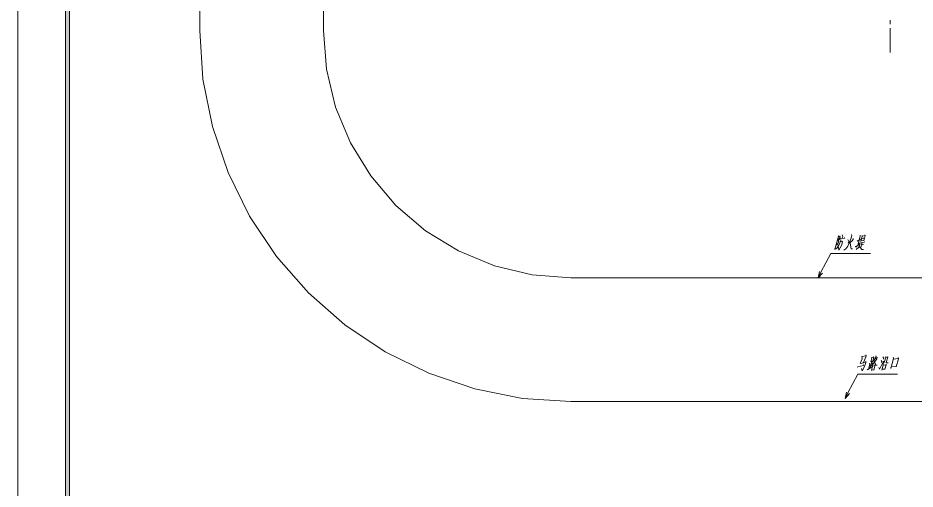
# Model space of a CAD drawing. Header units: millimetres. Extents: x 117 to 78452272, y 10 to 169749766.
# Drawn here: x 78380975 to 78402744, y 169659909 to 169671341 of the extents above; entities that cross this region are included whole.
import ezdxf

# ---------------------------------------------------------------- set-up
doc = ezdxf.new("R2010")
doc.units = ezdxf.units.MM

msp = doc.modelspace()

# ---------------------------------------------------------------- hatches: boundary and pattern name
h = msp.add_hatch(color=0)
h.dxf.hatch_style = 2
h.paths.add_polyline_path([(78382125.616, 169746470.354), (78382225.589, 169746370.381), (78382225.589, 169649727.656), (78382125.616, 169649627.683)])

# ---------------------------------------------------------------- linework, layer by layer
at = {"color": 0, "lineweight": 0}
for points in [[(78380975.066, 169648477.564), (78452272.087, 169648477.564), (78452272.087, 169749421.277), (78380975.066, 169749421.277)], [(78382125.616, 169746470.354), (78382225.589, 169746370.381), (78382225.589, 169649727.656), (78382125.616, 169649627.683)]]:
    msp.add_lwpolyline(points, close=True, dxfattribs=at)
for points in [[(78385388.092, 169671034.371), (78385388.092, 169725547.156)], [(78388388.571, 169671034.371), (78388388.571, 169725547.156)], [(78402142.164, 169671291.198), (78402142.164, 169671191.225)], [(78385388.092, 169671034.371), (78385465.226, 169669859.259), (78385694.906, 169668704.4), (78386073.251, 169667589.616), (78386594.23, 169666533.438), (78387248.363, 169665554.393), (78388024.876, 169664668.858), (78388909.981, 169663892.775), (78389889.025, 169663238.212), (78390945.204, 169662717.663), (78392060.419, 169662338.887), (78393215.277, 169662109.208), (78394389.959, 169662032.505)], [(78388388.571, 169671034.371), (78388462.689, 169670095.402), (78388682.456, 169669179.702), (78389042.704, 169668309.68), (78389534.811, 169667506.88), (78390146.714, 169666790.695), (78390862.468, 169666179.223), (78391665.698, 169665687.116), (78392535.721, 169665326.869), (78393451.42, 169665107.101), (78394389.959, 169665032.983)], [(78402142.164, 169671091.252), (78402142.164, 169670500.033)], [(78400882.592, 169666049.948), (78400794.685, 169665722.451), (78400791.669, 169665740.98)], [(78400919.22, 169666034.004), (78400920.944, 169666056.412), (78400922.667, 169666024.524), (78400876.99, 169665952.13), (78400890.78, 169665920.673), (78400878.283, 169665873.703), (78400854.152, 169665829.319), (78400848.981, 169665886.2)], [(78400919.22, 169666034.004), (78400873.543, 169666024.524)], [(78400882.592, 169666049.948), (78400876.559, 169666065.461)], [(78400908.447, 169665955.577), (78400906.293, 169665977.554), (78401038.153, 169665996.515), (78401032.982, 169666015.475)], [(78400945.937, 169665942.65), (78400942.49, 169665968.074)], [(78400990.752, 169666034.004), (78400972.223, 169666002.547)], [(78400990.752, 169666034.004), (78400974.809, 169666081.405)], [(78401207.073, 169666052.965), (78401170.014, 169665930.153), (78401116.58, 169665807.342), (78401064.008, 169665740.98), (78401018.762, 169665709.524)], [(78401132.955, 169665914.64), (78401114.426, 169665968.074)], [(78401207.073, 169666052.965), (78401198.886, 169666084.422)], [(78401239.823, 169665961.61), (78401239.823, 169665993.067)], [(78401346.69, 169665917.657), (78401341.519, 169665936.617), (78401415.206, 169665958.594), (78401410.035, 169665977.554)], [(78401413.913, 169666052.965), (78401352.292, 169665823.286)], [(78401413.913, 169666052.965), (78401408.742, 169666071.925)], [(78401531.985, 169666059.428), (78401528.107, 169666074.941), (78401534.139, 169666059.428), (78401500.528, 169665933.17), (78401503.975, 169665946.097), (78401425.979, 169665930.153)], [(78401461.745, 169666040.468), (78401427.703, 169665914.64), (78401427.703, 169665930.153)], [(78401506.13, 169665993.067), (78401446.232, 169665983.587)], [(78401461.745, 169666040.468), (78401456.574, 169666059.428)], [(78401531.985, 169666059.428), (78401462.176, 169666043.484)], [(78401506.13, 169665993.067), (78401502.251, 169666009.011)], [(78400945.937, 169665942.65), (78400903.276, 169665845.263), (78400850.704, 169665763.388), (78400812.784, 169665728.484)], [(78400927.838, 169665905.16), (78400981.272, 169665914.64), (78400976.532, 169665927.137), (78400985.151, 169665905.16), (78400954.986, 169665816.822), (78400897.674, 169665709.524), (78400887.763, 169665778.901)], [(78401132.955, 169665914.64), (78401119.597, 169665879.736)], [(78401163.119, 169665920.673), (78401191.129, 169665734.948), (78401228.188, 169665734.948)], [(78401239.823, 169665961.61), (78401207.073, 169665923.689), (78401170.014, 169665892.232)], [(78401306.184, 169665782.349), (78401297.135, 169665800.878)], [(78401306.184, 169665782.349), (78401385.042, 169665854.743)], [(78401405.295, 169665838.799), (78401377.285, 169665778.901), (78401318.25, 169665719.004)], [(78401390.213, 169665804.325), (78401450.11, 169665722.451), (78401488.893, 169665722.451)], [(78401395.815, 169665864.223), (78401391.075, 169665876.719), (78401517.765, 169665898.696), (78401510.008, 169665908.176)], [(78401405.295, 169665838.799), (78401402.279, 169665857.759)], [(78401450.11, 169665867.239), (78401425.979, 169665769.421)], [(78401435.89, 169665829.319), (78401486.308, 169665841.815), (78401485.446, 169665854.743)], [(78401450.11, 169665867.239), (78401444.94, 169665879.736)], [(78400459, 169665170.877), (78400702.9, 169665628.511)], [(78400702.9, 169665628.511), (78401659.105, 169665628.511)], [(78400388.761, 169665038.585), (78400423.665, 169665189.837)], [(78400388.761, 169665038.585), (78400459, 169665170.877)], [(78400494.766, 169665151.916), (78400388.761, 169665038.585)], [(78394389.959, 169665032.983), (78409893.939, 169665032.983)], [(78401453.558, 169663109.367), (78401448.387, 169663128.328), (78401556.978, 169663143.841), (78401552.669, 169663166.248), (78401559.133, 169663137.808), (78401493.633, 169662977.076)], [(78401796.568, 169663121.864), (78401794.414, 169663143.841)], [(78401344.536, 169662879.257), (78401496.65, 169662904.682), (78401492.34, 169662926.658)], [(78401461.745, 169663071.447), (78401414.775, 169662958.115), (78401550.945, 169662977.076), (78401550.945, 169663014.996), (78401552.238, 169662974.059), (78401512.163, 169662869.777), (78401461.745, 169662781.87), (78401442.785, 169662832.287)], [(78401461.745, 169663071.447), (78401460.884, 169663099.887)], [(78401644.023, 169662942.171), (78401610.412, 169662816.344)], [(78401644.023, 169662942.171), (78401638.852, 169662961.132)], [(78401691.855, 169663005.516), (78401650.056, 169662841.768)], [(78401819.838, 169663077.91), (78401823.285, 169663106.351), (78401817.252, 169663068.43), (78401746.151, 169662964.579), (78401663.846, 169662885.721)], [(78401691.855, 169663090.407), (78401666.862, 169662996.036), (78401667.293, 169663005.516)], [(78401741.411, 169663106.351), (78401737.963, 169663125.311), (78401743.134, 169663106.351), (78401718.141, 169663011.549), (78401719.865, 169663018.013), (78401670.74, 169663011.549)], [(78401678.497, 169662948.635), (78401709.092, 169662955.099), (78401705.214, 169662964.579)], [(78401713.401, 169662895.201), (78401767.266, 169662904.682), (78401768.128, 169662923.642), (78401767.266, 169662898.218), (78401739.687, 169662794.367), (78401742.273, 169662803.847), (78401687.115, 169662797.383)], [(78401691.855, 169663090.407), (78401687.546, 169663112.384)], [(78401741.411, 169663106.351), (78401691.424, 169663096.871)], [(78401796.568, 169663121.864), (78401712.97, 169662992.589)], [(78401787.95, 169662914.162), (78401748.736, 169663027.493)], [(78401819.838, 169663077.91), (78401761.233, 169663058.95)], [(78401867.239, 169662857.281), (78401878.442, 169662816.344), (78401976.692, 169663014.996)], [(78401935.324, 169663005.516), (78401920.672, 169663027.493)], [(78401935.324, 169663005.516), (78401931.876, 169662977.076)], [(78401967.211, 169662917.178), (78401934.031, 169662794.367)], [(78401965.057, 169662917.178), (78402041.76, 169662920.195), (78402040.467, 169662939.155), (78402040.467, 169662923.642), (78402012.458, 169662819.36), (78401942.218, 169662816.344)], [(78402037.451, 169663118.848), (78402019.783, 169663052.486), (78401999.53, 169663008.533), (78401984.017, 169662980.092), (78401953.422, 169662942.171)], [(78401983.155, 169663083.943), (78401961.61, 169663118.848)], [(78401967.211, 169662917.178), (78401965.919, 169662936.139)], [(78401983.155, 169663083.943), (78401981.432, 169663061.966)], [(78402030.556, 169663099.887), (78402077.095, 169663106.351), (78402077.095, 169663121.864), (78402079.25, 169663106.351), (78402042.191, 169662983.539), (78402049.086, 169662970.612), (78402092.178, 169662970.612)], [(78402037.451, 169663118.848), (78402034.004, 169663128.328)], [(78402219.729, 169663080.927), (78402155.953, 169662835.304), (78402151.213, 169662847.8)], [(78402210.68, 169663061.966), (78402339.093, 169663074.894), (78402337.37, 169663099.887), (78402338.231, 169663071.447), (78402285.659, 169662876.241), (78402290.831, 169662895.201), (78402166.726, 169662882.705)], [(78402219.729, 169663080.927), (78402213.265, 169663109.367)], [(78401115.288, 169662242.792), (78401358.756, 169662700.427)], [(78401344.536, 169662879.257), (78401351.43, 169662866.761)], [(78401358.756, 169662700.427), (78402315.393, 169662700.427)], [(78401592.744, 169662803.847), (78401582.402, 169662819.36)], [(78401592.744, 169662803.847), (78401687.546, 169662866.761)], [(78401713.401, 169662895.201), (78401684.53, 169662787.903), (78401684.099, 169662800.831)], [(78401713.401, 169662895.201), (78401709.523, 169662910.714)], [(78401787.95, 169662914.162), (78401820.7, 169662914.162)], [(78401044.617, 169662110.501), (78401079.952, 169662261.753)], [(78401044.617, 169662110.501), (78401115.288, 169662242.792)], [(78401150.623, 169662224.263), (78401044.617, 169662110.501)], [(78394389.959, 169662032.505), (78409893.939, 169662032.505)]]:
    msp.add_lwpolyline(points, dxfattribs=at)

doc.saveas('drawing.dxf')
